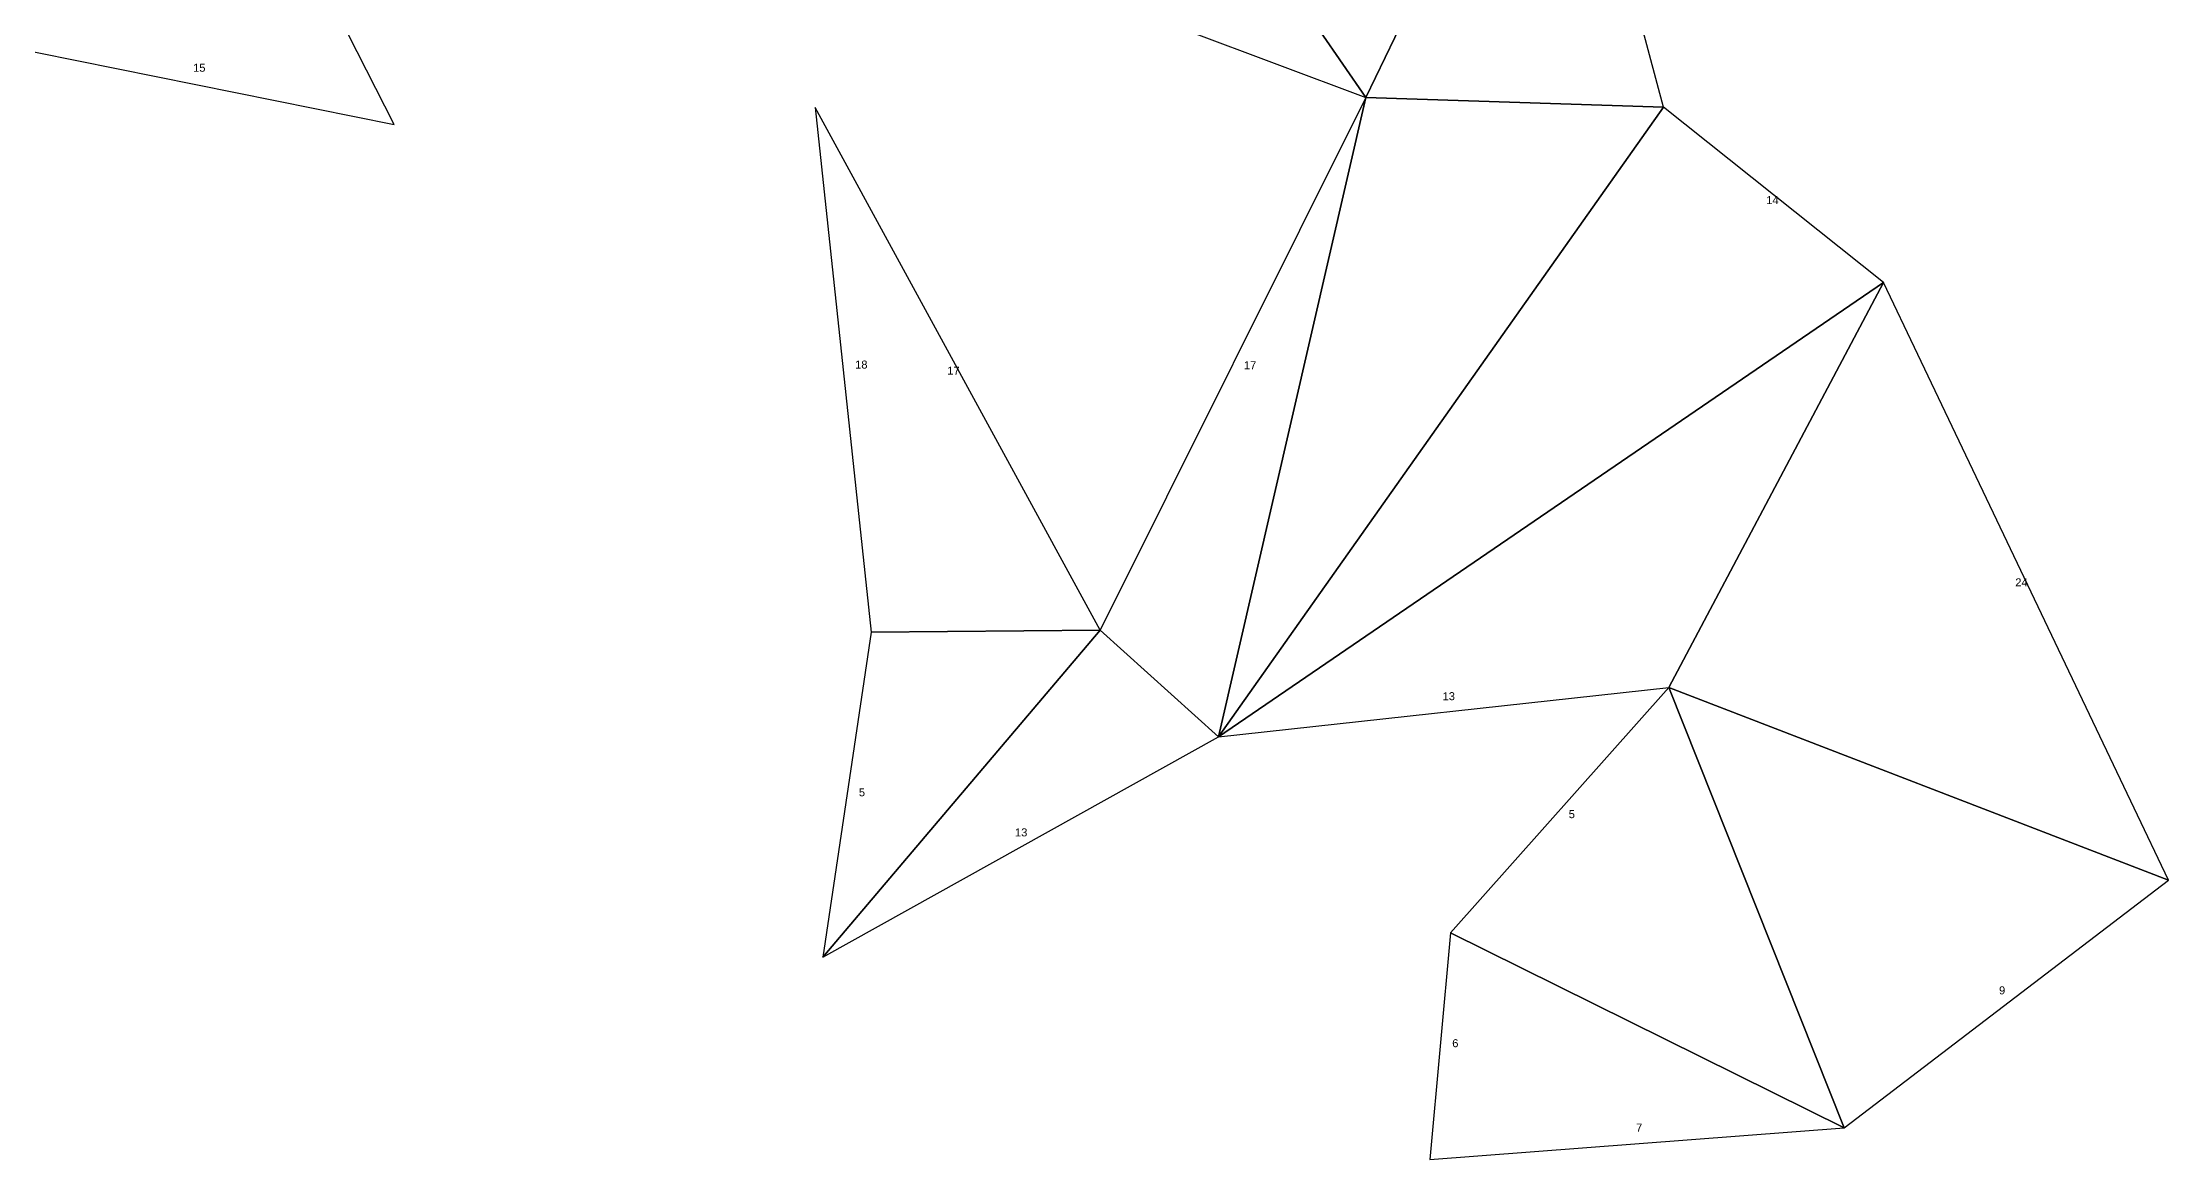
# Model space of a CAD drawing. Extents: x -231 to 450, y -299 to 114.
# Drawn here: x 38.9 to 304.6, y -287.1 to -147.5 of the extents above; entities that cross this region are included whole.
import ezdxf

# ---------------------------------------------------------------- set-up
doc = ezdxf.new("R2010")
doc.units = 0
doc.styles.get("Standard").update_dxf_attribs({"font": 'arial.ttf'})

msp = doc.modelspace()

# ---------------------------------------------------------------- linework, layer by layer
at = {"color": 1}
for p, q in [((204.32, -154.34), (165.82, -98.43)), ((165.82, -98.43), (204.32, -154.34)), ((228.08, -105.23), (204.32, -154.34)), ((204.32, -154.34), (228.08, -105.23)), ((185.92, -234.27), (204.32, -154.34)), ((204.32, -154.34), (185.92, -234.27)), ((241.53, -155.55), (185.92, -234.27)), ((185.92, -234.27), (241.53, -155.55)), ((204.32, -154.34), (241.53, -155.55)), ((241.53, -155.55), (204.32, -154.34)), ((185.92, -234.27), (269.03, -177.46)), ((269.03, -177.46), (185.92, -234.27)), ((269.03, -177.46), (242.2, -228.12)), ((242.2, -228.12), (269.03, -177.46)), ((171.13, -220.96), (136.46, -261.81)), ((136.46, -261.81), (171.13, -220.96)), ((142.47, -221.19), (171.13, -220.96)), ((171.13, -220.96), (142.47, -221.19)), ((185.92, -234.27), (171.13, -220.96)), ((171.13, -220.96), (185.92, -234.27)), ((264.09, -283.15), (242.2, -228.12)), ((304.63, -252.2), (242.2, -228.12)), ((242.2, -228.12), (264.09, -283.15)), ((242.2, -228.12), (304.63, -252.2)), ((214.9, -258.79), (264.09, -283.15)), ((264.09, -283.15), (214.9, -258.79))]:
    msp.add_line(p, q, dxfattribs=at)
at = {"color": 0}
for p, q in [((241.53, -155.55), (228.08, -105.23)), ((82.86, -157.73), (58.5, -109.62)), ((149.07, -133.62), (204.32, -154.34)), ((32.03, -147.47), (82.86, -157.73)), ((171.13, -220.96), (135.5, -155.61)), ((135.5, -155.61), (142.47, -221.19)), ((204.32, -154.34), (171.13, -220.96)), ((269.03, -177.46), (241.53, -155.55)), ((304.63, -252.2), (269.03, -177.46)), ((142.47, -221.19), (136.46, -261.81)), ((185.92, -234.27), (242.2, -228.12)), ((242.2, -228.12), (214.9, -258.79)), ((136.46, -261.81), (185.92, -234.27)), ((264.09, -283.15), (304.63, -252.2)), ((214.9, -258.79), (212.32, -287.13)), ((212.32, -287.13), (264.09, -283.15))]:
    msp.add_line(p, q, dxfattribs=at)

# ---------------------------------------------------------------- texts
for s, p in [('15', (57.74, -151.13)), ('14', (254.35, -167.68)), ('18', (140.48, -188.24)), ('17', (152, -189)), ('17', (189.07, -188.32)), ('24', (285.48, -215.47)), ('13', (213.9, -229.7)), ('5', (140.95, -241.72)), ('5', (229.67, -244.45)), ('13', (160.46, -246.73)), ('9', (283.45, -266.48)), ('6', (215.11, -273.09)), ('7', (238.09, -283.64))]:
    msp.add_text(s, height=1).set_placement(p)

doc.saveas('drawing.dxf')
